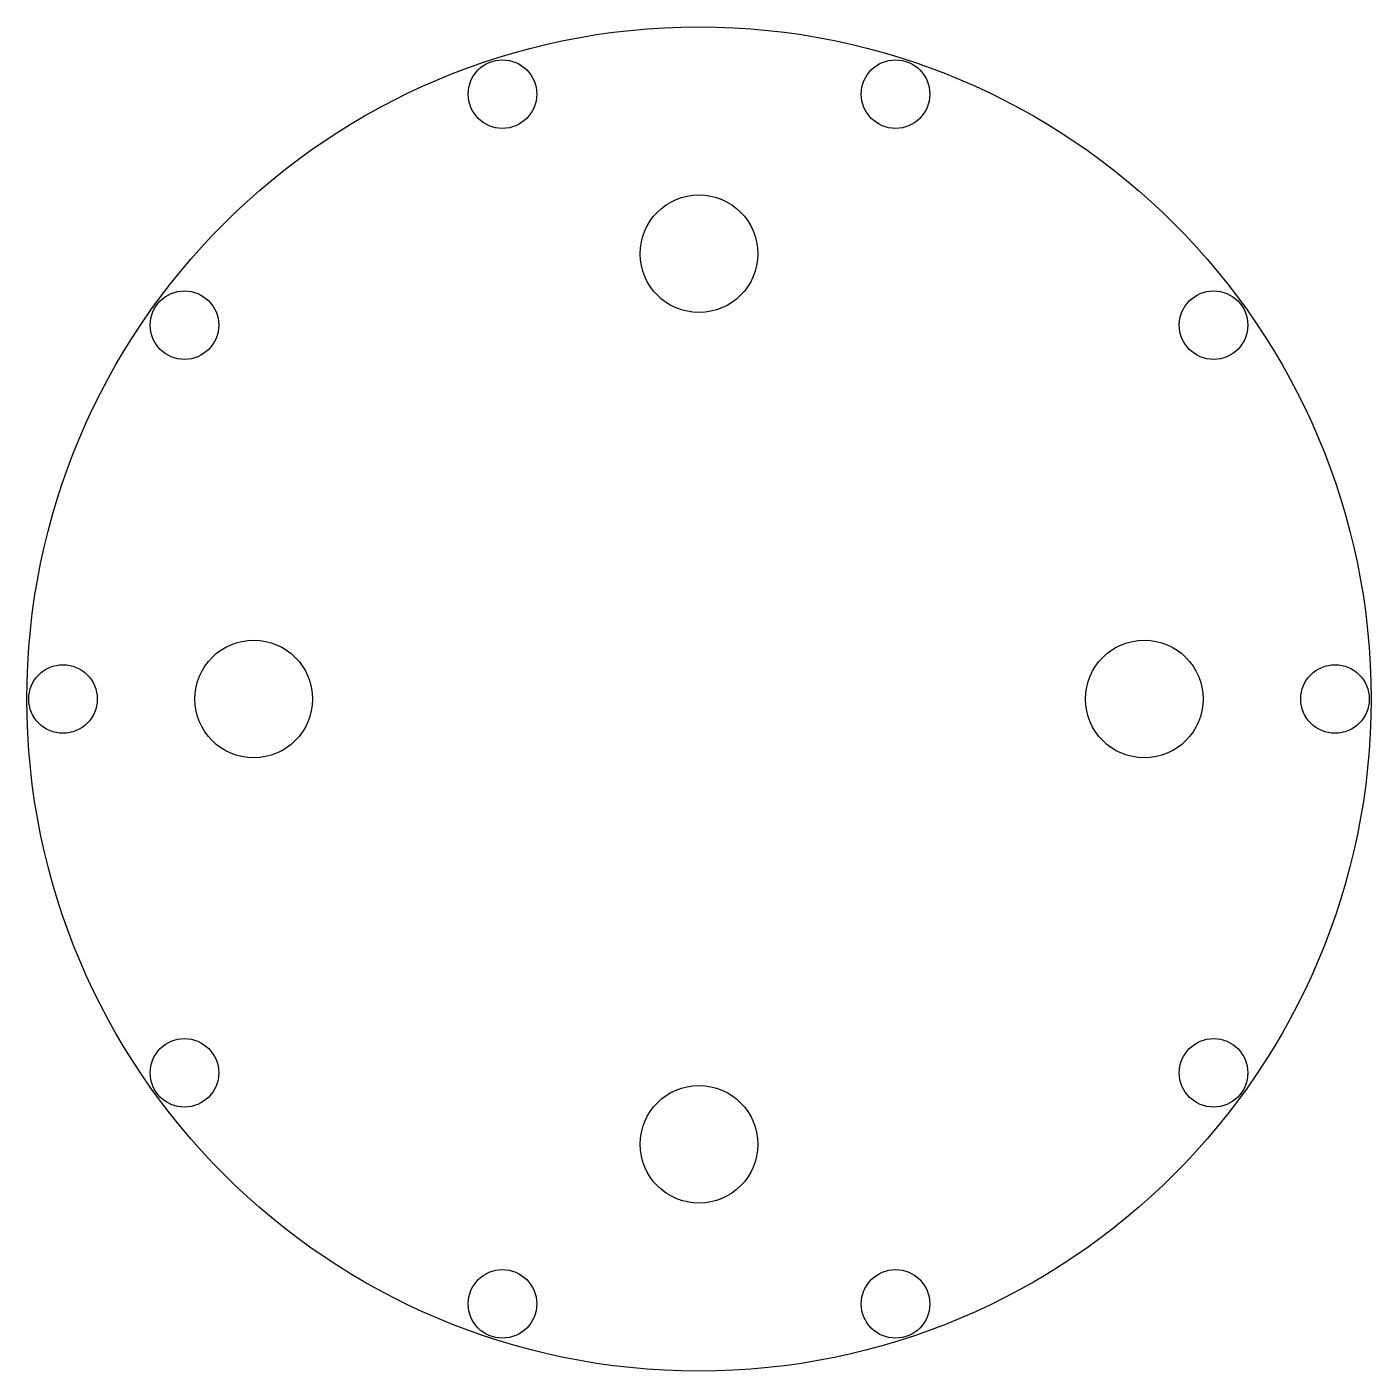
# Model space of a CAD drawing. Header units: millimetres. Extents: x -48.3 to 48.3, y -48.3 to 48.3.
import ezdxf

# ---------------------------------------------------------------- set-up
doc = ezdxf.new("R2010")
doc.units = ezdxf.units.MM

msp = doc.modelspace()

# ---------------------------------------------------------------- linework, layer by layer
for centre, radius in [((0, 0), 48.302), ((-14.125, 43.471), 2.463), ((14.125, 43.471), 2.463), ((0, 32), 4.226), ((-36.979, 26.867), 2.463), ((36.979, 26.867), 2.463), ((-32, 0), 4.226), ((32, 0), 4.226), ((-45.708, 0), 2.463), ((45.708, 0), 2.463), ((-36.979, -26.867), 2.463), ((36.979, -26.867), 2.463), ((0, -32), 4.226), ((-14.125, -43.471), 2.463), ((14.125, -43.471), 2.463)]:
    msp.add_circle(centre, radius)

doc.saveas('drawing.dxf')
